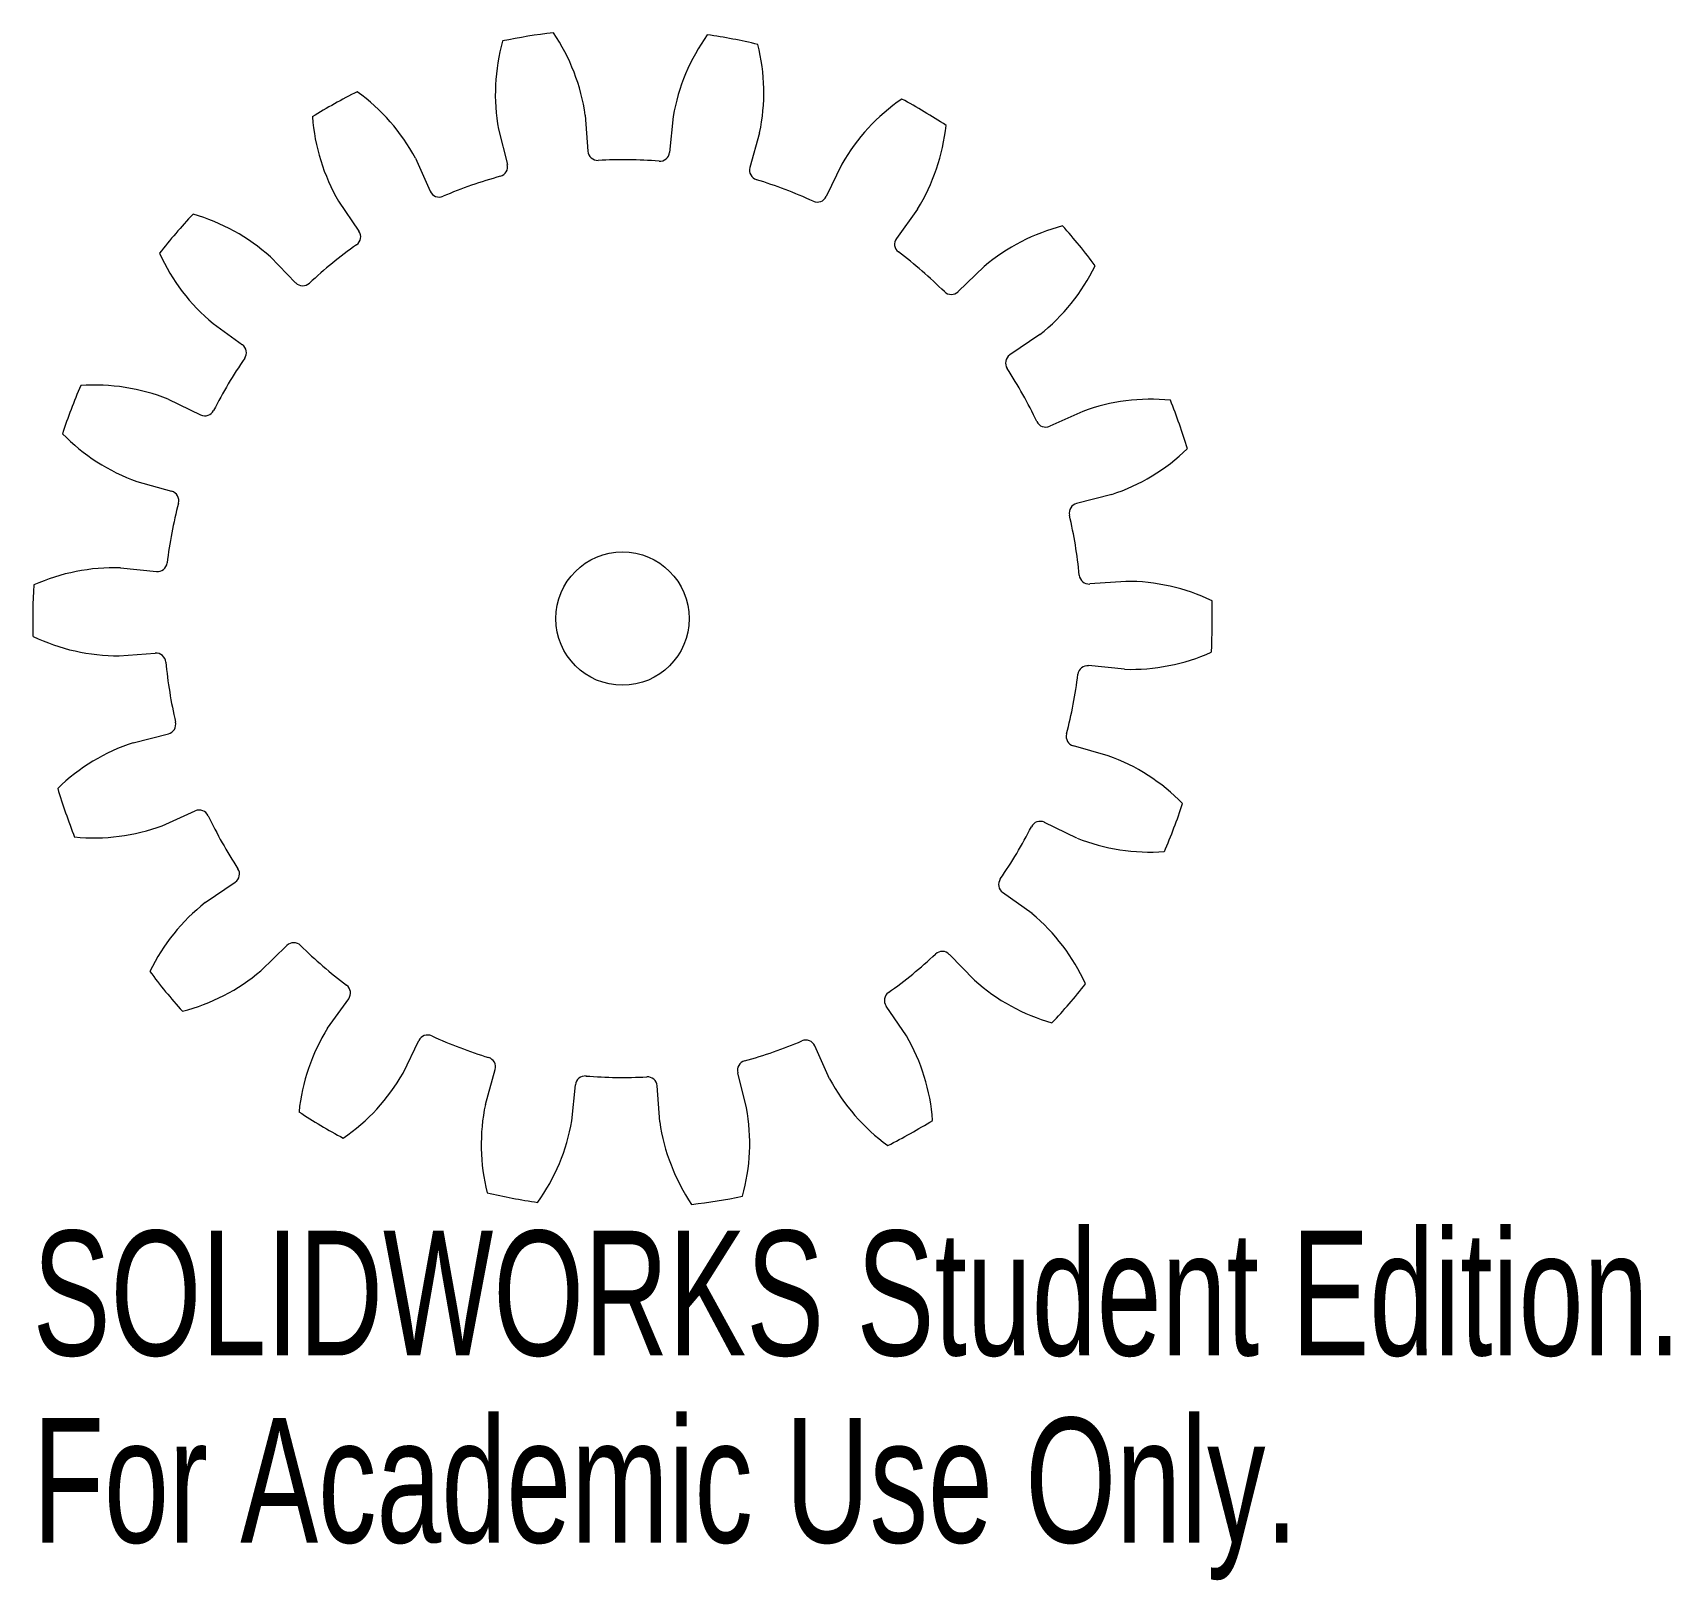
# Model space of a CAD drawing. Header units: inches. Extents: x -0.9 to 1.6, y -1.47 to 0.89.
import ezdxf

# ---------------------------------------------------------------- set-up
doc = ezdxf.new("R2010")
doc.units = ezdxf.units.IN
doc.header["$MEASUREMENT"] = 0
doc.styles.add('SLDTEXTSTYLE0', font='TXT', dxfattribs={"width": 0.7})

msp = doc.modelspace()

# ---------------------------------------------------------------- linework, layer by layer
at = {"color": 7, "linetype": 'Continuous', "lineweight": 15}
for p, q in [((-0.0568, 0.7679), (-0.0528, 0.7129)), ((0.0774, 0.7661), (0.0718, 0.7112)), ((-0.1893, 0.7464), (-0.1757, 0.6929)), ((0.2092, 0.741), (0.1943, 0.6879)), ((-0.316, 0.7022), (-0.2934, 0.6519)), ((0.3347, 0.6934), (0.3108, 0.6438)), ((-0.4332, 0.6366), (-0.4021, 0.591)), ((0.4501, 0.6248), (0.4178, 0.58)), ((-0.5371, 0.5517), (-0.4987, 0.5122)), ((0.5517, 0.5371), (0.5122, 0.4987)), ((-0.6248, 0.4501), (-0.58, 0.4178)), ((0.6366, 0.4332), (0.591, 0.4021)), ((-0.6934, 0.3347), (-0.6438, 0.3108)), ((0.7022, 0.316), (0.6519, 0.2934)), ((-0.741, 0.2092), (-0.6879, 0.1943)), ((0.7464, 0.1893), (0.6929, 0.1757)), ((-0.7661, 0.0774), (-0.7112, 0.0718)), ((0.7679, 0.0568), (0.7129, 0.0528)), ((-0.7679, -0.0568), (-0.7129, -0.0528)), ((0.7661, -0.0774), (0.7112, -0.0718)), ((-0.7464, -0.1893), (-0.6929, -0.1757)), ((0.741, -0.2092), (0.6879, -0.1943)), ((-0.7022, -0.316), (-0.6519, -0.2934)), ((0.6934, -0.3347), (0.6438, -0.3108)), ((-0.6366, -0.4332), (-0.591, -0.4021)), ((0.6248, -0.4501), (0.58, -0.4178)), ((-0.5517, -0.5371), (-0.5122, -0.4987)), ((0.5371, -0.5517), (0.4987, -0.5122)), ((-0.4501, -0.6248), (-0.4178, -0.58)), ((0.4332, -0.6366), (0.4021, -0.591)), ((-0.3347, -0.6934), (-0.3108, -0.6438)), ((0.316, -0.7022), (0.2934, -0.6519)), ((-0.2092, -0.741), (-0.1943, -0.6879)), ((0.1893, -0.7464), (0.1757, -0.6929)), ((-0.0774, -0.7661), (-0.0718, -0.7112)), ((0.0568, -0.7679), (0.0528, -0.7129))]:
    msp.add_line(p, q, dxfattribs=at)
msp.add_circle((0, 0), 0.1017, dxfattribs=at)
for centre, radius, start, end in [((0.1071, 0.7999), 0.3012, 164.3747, 190.2413), ((0, 0), 0.8999, 96.7321, 101.7321), ((-0.3549, 0.7248), 0.3012, 8.223, 34.0896), ((0.3742, 0.715), 0.3012, 144.3747, 170.2413), ((0, 0), 0.8999, 76.7321, 81.7321), ((-0.0856, 0.8025), 0.3012, 348.223, 14.0896), ((0, 0), 0.8999, 116.7321, 121.7321), ((-0.5814, 0.5597), 0.3012, 28.223, 54.0896), ((0.5962, 0.5439), 0.3012, 124.3747, 150.2413), ((0, 0), 0.8999, 56.7321, 61.7321), ((-0.1729, 0.7883), 0.3012, 184.3747, 210.2413), ((0.194, 0.7834), 0.3012, 328.223, 354.0896), ((-0.0378, 0.714), 0.015, 184.2321, 273.03), ((0, 0), 0.7, 85.4342, 93.03), ((0.0569, 0.7127), 0.015, 265.4342, 354.2321), ((0, 0), 0.7, 105.4342, 113.03), ((-0.1903, 0.6892), 0.015, 285.4342, 14.2321), ((0.2087, 0.6839), 0.015, 164.2321, 253.03), ((-0.2797, 0.658), 0.015, 204.2321, 293.03), ((0, 0), 0.7, 65.4342, 73.03), ((0.2973, 0.6503), 0.015, 245.4342, 334.2321), ((0, 0), 0.8999, 136.7321, 141.7321), ((-0.7378, 0.3271), 0.3012, 48.223, 74.0896), ((-0.4145, 0.5826), 0.015, 305.4342, 34.2321), ((0.43, 0.5712), 0.015, 144.2321, 233.03), ((0.7463, 0.3072), 0.3012, 104.3747, 130.2413), ((0, 0), 0.8999, 36.7321, 41.7321), ((-0.4321, 0.6816), 0.3012, 204.3747, 230.2413), ((0, 0), 0.7, 125.4342, 133.03), ((0, 0), 0.7, 45.4342, 53.03), ((0.4502, 0.6698), 0.3012, 308.223, 334.0896), ((-0.4879, 0.5227), 0.015, 224.2321, 313.03), ((0.5017, 0.5094), 0.015, 225.4342, 314.2321), ((-0.5888, 0.4057), 0.015, 325.4342, 54.2321), ((0.5994, 0.3897), 0.015, 124.2321, 213.03), ((0, 0), 0.7, 145.4342, 153.03), ((0, 0), 0.7, 25.4342, 33.03), ((0, 0), 0.8999, 156.7321, 161.7321), ((-0.8052, 0.055), 0.3012, 68.223, 94.0896), ((0.8064, 0.0334), 0.3012, 84.3747, 110.2413), ((0, 0), 0.8999, 16.7321, 21.7321), ((-0.6372, 0.3243), 0.015, 244.2321, 333.03), ((0.6457, 0.3071), 0.015, 205.4342, 294.2321), ((-0.6392, 0.4927), 0.3012, 224.3747, 250.2413), ((0.6522, 0.4754), 0.3012, 288.223, 314.0896), ((0, 0), 0.7, 165.4342, 173.03), ((-0.692, 0.1798), 0.015, 345.4342, 74.2321), ((0.6966, 0.1612), 0.015, 104.2321, 193.03), ((0, 0), 0.7, 5.4342, 13.03), ((-0.7754, -0.2237), 0.3012, 88.223, 114.0896), ((-0.7097, 0.0868), 0.015, 264.2321, 353.03), ((0, 0), 0.8999, 176.7321, 181.7321), ((0.7118, 0.0677), 0.015, 185.4342, 274.2321), ((0.7692, -0.2444), 0.3012, 64.3747, 90.2413), ((0, 0), 0.8999, 356.7321, 1.7321), ((-0.7692, 0.2444), 0.3012, 244.3747, 270.2413), ((-0.7118, -0.0677), 0.015, 5.4342, 94.2321), ((0, 0), 0.7, 185.4342, 193.03), ((0.7097, -0.0868), 0.015, 84.2321, 173.03), ((0.7754, 0.2237), 0.3012, 268.223, 294.0896), ((0, 0), 0.7, 345.4342, 353.03), ((-0.6966, -0.1612), 0.015, 284.2321, 13.03), ((-0.6522, -0.4754), 0.3012, 108.223, 134.0896), ((0.692, -0.1798), 0.015, 165.4342, 254.2321), ((0.6392, -0.4927), 0.3012, 44.3747, 70.2413), ((0, 0), 0.8999, 196.7321, 201.7321), ((-0.6457, -0.3071), 0.015, 25.4342, 114.2321), ((0, 0), 0.8999, 336.7321, 341.7321), ((-0.8064, -0.0334), 0.3012, 264.3747, 290.2413), ((0, 0), 0.7, 205.4342, 213.03), ((0, 0), 0.7, 325.4342, 333.03), ((0.6372, -0.3243), 0.015, 64.2321, 153.03), ((0.8052, -0.055), 0.3012, 248.223, 274.0896), ((-0.5994, -0.3897), 0.015, 304.2321, 33.03), ((0.5888, -0.4057), 0.015, 145.4342, 234.2321), ((-0.4502, -0.6698), 0.3012, 128.223, 154.0896), ((0.4321, -0.6816), 0.3012, 24.3747, 50.2413), ((-0.5017, -0.5094), 0.015, 45.4342, 134.2321), ((0, 0), 0.7, 225.4342, 233.03), ((0, 0), 0.7, 305.4342, 313.03), ((0.4879, -0.5227), 0.015, 44.2321, 133.03), ((0, 0), 0.8999, 216.7321, 221.7321), ((-0.7463, -0.3072), 0.3012, 284.3747, 310.2413), ((-0.43, -0.5712), 0.015, 324.2321, 53.03), ((0.4145, -0.5826), 0.015, 125.4342, 214.2321), ((0.7378, -0.3271), 0.3012, 228.223, 254.0896), ((0, 0), 0.8999, 316.7321, 321.7321), ((-0.194, -0.7834), 0.3012, 148.223, 174.0896), ((-0.2973, -0.6503), 0.015, 65.4342, 154.2321), ((0, 0), 0.7, 245.4342, 253.03), ((0, 0), 0.7, 285.4342, 293.03), ((0.2797, -0.658), 0.015, 24.2321, 113.03), ((0.1729, -0.7883), 0.3012, 4.3747, 30.2413), ((-0.2087, -0.6839), 0.015, 344.2321, 73.03), ((-0.5962, -0.5439), 0.3012, 304.3747, 330.2413), ((-0.0569, -0.7127), 0.015, 85.4342, 174.2321), ((0, 0), 0.7, 265.4342, 273.03), ((0.0378, -0.714), 0.015, 4.2321, 93.03), ((0.1903, -0.6892), 0.015, 105.4342, 194.2321), ((0.5814, -0.5597), 0.3012, 208.223, 234.0896), ((0.0856, -0.8025), 0.3012, 168.223, 194.0896), ((-0.1071, -0.7999), 0.3012, 344.3747, 10.2413), ((0, 0), 0.8999, 236.7321, 241.7321), ((-0.3742, -0.715), 0.3012, 324.3747, 350.2413), ((0.3549, -0.7248), 0.3012, 188.223, 214.0896), ((0, 0), 0.8999, 296.7321, 301.7321), ((0, 0), 0.8999, 256.7321, 261.7321), ((0, 0), 0.8999, 276.7321, 281.7321)]:
    msp.add_arc(centre, radius, start, end, dxfattribs=at)

# ---------------------------------------------------------------- texts
at = {"color": 7, "linetype": 'Continuous', "char_height": 0.1903, "attachment_point": 1, "style": 'SLDTEXTSTYLE0'}
for s, insert in [('SOLIDWORKS Student Edition.', (-0.8999, -0.9338)), ('For Academic Use Only.', (-0.8999, -1.2192))]:
    msp.add_mtext(s, dxfattribs=dict(at, insert=insert))

doc.saveas('drawing.dxf')
